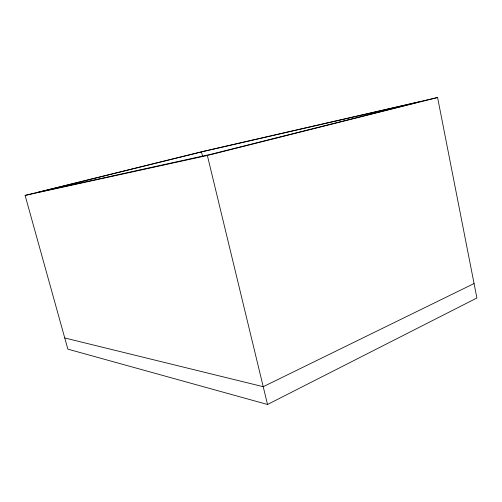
<?xml version="1.0" encoding="UTF-8"?>
<svg xmlns="http://www.w3.org/2000/svg" width="502" height="502" viewBox="0 0 502 502"><rect width="100%" height="100%" fill="white"/><g stroke="black" fill="none" stroke-linecap="round" stroke-linejoin="round"><path stroke-width="0.75" d="M267.522 404.48L476.9 297.993L437.587 97.52L203.975 151.209L25.1 195.403L67.852 349.141L267.522 404.48L207.357 155.482L25.1 195.403M474.064 283.542L263.224 386.697L64.745 337.971M207.357 155.482L437.587 97.52M201.471 151.911L38.077 192.291L211.8 154.083L418.85 102.006L201.471 151.911L202.576 156.467"/></g></svg>
